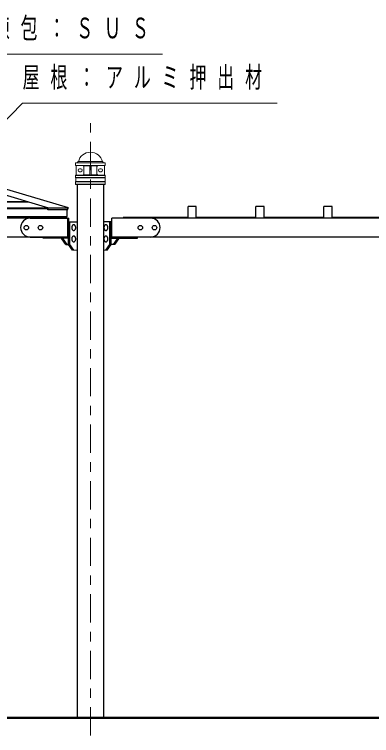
# Model space of a CAD drawing. Units: millimetres on the paper, scale 1:50. Extents: x -365 to 10, y -47 to 257.
# Drawn here: x -209 to -171.1, y 57.5 to 134 of the extents above; entities that cross this region are included whole.
import ezdxf

# ---------------------------------------------------------------- set-up
doc = ezdxf.new("R2010")
doc.units = ezdxf.units.MM
doc.linetypes.add('USER2', pattern=[6, 3, -1, 1, -1])
doc.layers.add('LY_1', color=7, linetype='Continuous', lineweight=25)
doc.styles.add('ＭＳ ゴシック', font='')
doc.styles.get('ＭＳ ゴシック').set_extended_font_data('MS Gothic')

msp = doc.modelspace()

# ---------------------------------------------------------------- linework, layer by layer
at = {"layer": 'LY_1', "linetype": 'USER2', "lineweight": 13}
msp.add_line((-200.891, 57.521), (-200.891, 122.644), dxfattribs=at)
at = {"layer": 'LY_1', "color": 131}
for p, q in [((-232.785, 121.746), (-205.33, 113.509)), ((-230.62, 121.746), (-203.267, 113.54)), ((-205.392, 113.301), (-205.33, 113.509)), ((-203.305, 113.301), (-205.392, 113.301)), ((-203.305, 113.301), (-203.245, 113.5)), ((-204.327, 112.589), (-204.327, 112.54)), ((-233.291, 112.484), (-203.391, 112.484)), ((-203.371, 112.42), (-233.291, 112.42)), ((-203.471, 112.42), (-204.311, 112.42)), ((-204.271, 112.42), (-203.391, 112.42)), ((-203.391, 112.42), (-203.391, 112.484)), ((-203.291, 110.5), (-203.291, 112.34)), ((-203.291, 110.42), (-203.291, 112.02)), ((-203.371, 110.42), (-233.291, 110.42)), ((-203.906, 110.42), (-203.291, 110.42))]:
    msp.add_line(p, q, dxfattribs=at)
at = {"layer": 'LY_1', "lineweight": 13}
for p, q in [((-202.471, 118.282), (-202.451, 118.302)), ((-202.471, 118.282), (-202.471, 118.022)), ((-202.471, 118.282), (-199.311, 118.282)), ((-202.471, 118.022), (-199.311, 118.022)), ((-202.471, 118.022), (-202.451, 118.002)), ((-202.451, 118.302), (-199.331, 118.302)), ((-202.451, 118.002), (-201.629, 117.966)), ((-202.451, 118.002), (-199.331, 118.002)), ((-202.391, 117.997), (-202.391, 117.006)), ((-202.289, 118.302), (-202.171, 118.42)), ((-202.171, 118.42), (-199.611, 118.42)), ((-201.591, 117.964), (-200.961, 117.964)), ((-201.591, 117.926), (-201.591, 117.077)), ((-200.961, 117.962), (-200.961, 117.042)), ((-200.191, 117.964), (-200.821, 117.964)), ((-200.821, 117.962), (-200.821, 117.042)), ((-200.191, 117.926), (-200.191, 117.077)), ((-199.331, 118.002), (-200.153, 117.966)), ((-199.493, 118.302), (-199.611, 118.42)), ((-199.391, 117.997), (-199.391, 117.006)), ((-199.331, 118.302), (-199.311, 118.282)), ((-199.331, 118.002), (-199.311, 118.022)), ((-199.311, 118.282), (-199.311, 118.022)), ((-202.041, 117.652), (-201.901, 117.652)), ((-202.041, 117.352), (-201.901, 117.352)), ((-199.741, 117.652), (-199.881, 117.652)), ((-199.741, 117.352), (-199.881, 117.352)), ((-202.431, 117.002), (-202.471, 116.962)), ((-202.471, 116.962), (-199.311, 116.962)), ((-202.471, 116.962), (-202.471, 116.722)), ((-202.471, 116.722), (-199.311, 116.722)), ((-202.471, 116.722), (-202.451, 116.702)), ((-202.451, 116.702), (-199.331, 116.702)), ((-202.451, 116.702), (-202.451, 116.302)), ((-202.431, 117.002), (-201.629, 117.037)), ((-202.431, 117.002), (-199.351, 117.002)), ((-201.591, 117.038), (-200.961, 117.038)), ((-200.191, 117.038), (-200.821, 117.038)), ((-199.351, 117.002), (-200.153, 117.037)), ((-199.351, 117.002), (-199.311, 116.962)), ((-199.311, 116.722), (-199.331, 116.702)), ((-199.331, 116.702), (-199.331, 116.302)), ((-199.311, 116.962), (-199.311, 116.722)), ((-202.451, 116.302), (-202.471, 116.282)), ((-202.471, 116.282), (-199.311, 116.282)), ((-202.471, 116.282), (-202.471, 116.042)), ((-202.471, 116.042), (-199.311, 116.042)), ((-202.471, 116.042), (-202.431, 116.002)), ((-202.451, 116.302), (-199.331, 116.302)), ((-202.431, 116.002), (-199.351, 116.002)), ((-199.311, 116.042), (-199.351, 116.002)), ((-199.331, 116.302), (-199.311, 116.282)), ((-199.311, 116.282), (-199.311, 116.042)), ((-202.788, 109.02), (-202.289, 109.02))]:
    msp.add_line(p, q, dxfattribs=at)
at = {"layer": 'LY_1'}
for p, q in [((-202.289, 116.002), (-202.289, 59.42)), ((-199.493, 116.002), (-199.493, 59.42)), ((-203.351, 112.589), (-203.351, 113.301)), ((-189.651, 113.65), (-190.531, 113.65)), ((-190.531, 112.42), (-190.531, 113.65)), ((-189.651, 112.42), (-189.651, 113.65)), ((-182.451, 113.65), (-183.331, 113.65)), ((-183.331, 112.42), (-183.331, 113.65)), ((-182.451, 112.42), (-182.451, 113.65)), ((-175.251, 113.65), (-176.131, 113.65)), ((-176.131, 112.42), (-176.131, 113.65)), ((-175.251, 112.42), (-175.251, 113.65)), ((-233.291, 112.589), (-203.351, 112.589)), ((-190.531, 112.5), (-197.431, 112.5)), ((-197.431, 112.42), (-197.431, 112.5)), ((-183.331, 112.5), (-189.651, 112.5)), ((-176.131, 112.5), (-182.451, 112.5)), ((-168.931, 112.5), (-175.251, 112.5)), ((-203.213, 109.62), (-203.213, 112.02)), ((-203.086, 109.62), (-203.086, 112.02)), ((-168.491, 112.42), (-194.491, 112.42)), ((-203.906, 110.22), (-203.906, 110.42)), ((-203.906, 110.22), (-203.779, 110.22)), ((-203.481, 109.62), (-203.906, 110.22)), ((-203.779, 110.22), (-203.779, 110.42)), ((-203.354, 109.62), (-203.779, 110.22)), ((-168.491, 110.42), (-194.491, 110.42)), ((-203.481, 109.62), (-203.086, 109.62)), ((-202.788, 109.02), (-203.213, 109.62)), ((-202.661, 109.02), (-203.086, 109.62))]:
    msp.add_line(p, q, dxfattribs=at)
at = {"layer": 'LY_1', "color": 12, "lineweight": 13}
for p, q in [((-207.629, 114.199), (-233.291, 114.199)), ((-207.314, 114.105), (-233.291, 114.105))]:
    msp.add_line(p, q, dxfattribs=at)
at = {"layer": 'LY_1', "color": 4}
msp.add_line((-233.291, 113.509), (-203.291, 113.509), dxfattribs=at)
at = {"layer": 'LY_1', "color": 4, "lineweight": 13}
msp.add_line((-205.358, 113.415), (-233.291, 113.415), dxfattribs=at)
at = {"layer": 'LY_1', "color": 40}
for p, q in [((-207.291, 112.42), (-203.171, 112.42)), ((-203.171, 110.3), (-203.171, 112.42)), ((-198.611, 112.02), (-199.493, 112.02)), ((-198.823, 109.62), (-198.823, 112.02)), ((-198.696, 109.62), (-198.696, 112.02)), ((-198.611, 110.3), (-198.611, 112.42)), ((-194.491, 112.42), (-198.611, 112.42)), ((-207.291, 110.42), (-203.171, 110.42)), ((-205.891, 110.3), (-205.891, 110.42)), ((-203.171, 110.3), (-205.891, 110.3)), ((-194.491, 110.42), (-198.611, 110.42)), ((-198.611, 110.3), (-195.891, 110.3)), ((-198.428, 109.62), (-198.003, 110.22)), ((-198.3, 109.62), (-197.876, 110.22)), ((-198.003, 110.22), (-198.003, 110.3)), ((-197.876, 110.22), (-198.003, 110.22)), ((-197.876, 110.22), (-197.876, 110.3)), ((-195.891, 110.3), (-195.891, 110.42)), ((-199.248, 109.02), (-198.823, 109.62)), ((-199.12, 109.02), (-198.696, 109.62)), ((-198.3, 109.62), (-198.823, 109.62))]:
    msp.add_line(p, q, dxfattribs=at)
at = {"layer": 'LY_1', "color": 2}
msp.add_line((-203.291, 112.02), (-202.289, 112.02), dxfattribs=at)
at = {"layer": 'LY_1', "color": 40, "lineweight": 13}
msp.add_line((-199.12, 109.02), (-199.493, 109.02), dxfattribs=at)
at = {"layer": 'LY_1', "lineweight": 50}
msp.add_line((-336.409, 59.42), (-125.544, 59.42), dxfattribs=at)
at = {"layer": 'LY_1', "lineweight": 13}
for points in [[(-222.317, 119.059), (-211.537, 129.839), (-193.252, 129.839)], [(-215.904, 116.62), (-208.088, 124.612), (-181.088, 124.612)]]:
    msp.add_lwpolyline(points, dxfattribs=at)
at = {"layer": 'LY_1'}
for points in [[(-202.661, 111.72), (-202.68, 111.718), (-202.698, 111.715), (-202.716, 111.709), (-202.734, 111.701), (-202.751, 111.691), (-202.767, 111.679), (-202.783, 111.665), (-202.798, 111.649), (-202.811, 111.632), (-202.824, 111.612), (-202.835, 111.592), (-202.845, 111.57), (-202.854, 111.546), (-202.861, 111.522), (-202.866, 111.497), (-202.87, 111.472), (-202.873, 111.446), (-202.873, 111.42), (-202.873, 111.393), (-202.87, 111.367), (-202.866, 111.342), (-202.861, 111.317), (-202.854, 111.293), (-202.845, 111.27), (-202.835, 111.247), (-202.824, 111.227), (-202.811, 111.207), (-202.798, 111.19), (-202.783, 111.174), (-202.767, 111.16), (-202.751, 111.148), (-202.734, 111.138), (-202.716, 111.13), (-202.698, 111.124), (-202.68, 111.121), (-202.661, 111.12), (-202.643, 111.121), (-202.624, 111.124), (-202.606, 111.13), (-202.589, 111.138), (-202.572, 111.148), (-202.555, 111.16), (-202.54, 111.174), (-202.525, 111.19), (-202.511, 111.207), (-202.499, 111.227), (-202.488, 111.247), (-202.478, 111.27), (-202.469, 111.293), (-202.462, 111.317), (-202.456, 111.342), (-202.452, 111.367), (-202.45, 111.393), (-202.449, 111.42), (-202.45, 111.446), (-202.452, 111.472), (-202.456, 111.497), (-202.462, 111.522), (-202.469, 111.546), (-202.478, 111.57), (-202.488, 111.592), (-202.499, 111.612), (-202.511, 111.632), (-202.525, 111.649), (-202.54, 111.665), (-202.555, 111.679), (-202.572, 111.691), (-202.589, 111.701), (-202.606, 111.709), (-202.624, 111.715), (-202.643, 111.718)], [(-202.661, 110.52), (-202.68, 110.518), (-202.698, 110.515), (-202.716, 110.509), (-202.734, 110.501), (-202.751, 110.491), (-202.767, 110.479), (-202.783, 110.465), (-202.798, 110.449), (-202.811, 110.432), (-202.824, 110.412), (-202.835, 110.392), (-202.845, 110.37), (-202.854, 110.346), (-202.861, 110.322), (-202.866, 110.297), (-202.87, 110.272), (-202.873, 110.246), (-202.873, 110.22), (-202.873, 110.193), (-202.87, 110.167), (-202.866, 110.142), (-202.861, 110.117), (-202.854, 110.093), (-202.845, 110.07), (-202.835, 110.047), (-202.824, 110.027), (-202.811, 110.007), (-202.798, 109.99), (-202.783, 109.974), (-202.767, 109.96), (-202.751, 109.948), (-202.734, 109.938), (-202.716, 109.93), (-202.698, 109.924), (-202.68, 109.921), (-202.661, 109.92), (-202.643, 109.921), (-202.624, 109.924), (-202.606, 109.93), (-202.589, 109.938), (-202.572, 109.948), (-202.555, 109.96), (-202.54, 109.974), (-202.525, 109.99), (-202.511, 110.007), (-202.499, 110.027), (-202.488, 110.047), (-202.478, 110.07), (-202.469, 110.093), (-202.462, 110.117), (-202.456, 110.142), (-202.452, 110.167), (-202.45, 110.193), (-202.449, 110.22), (-202.45, 110.246), (-202.452, 110.272), (-202.456, 110.297), (-202.462, 110.322), (-202.469, 110.346), (-202.478, 110.37), (-202.488, 110.392), (-202.499, 110.412), (-202.511, 110.432), (-202.525, 110.449), (-202.54, 110.465), (-202.555, 110.479), (-202.572, 110.491), (-202.589, 110.501), (-202.606, 110.509), (-202.624, 110.515), (-202.643, 110.518)]]:
    msp.add_lwpolyline(points, close=True, dxfattribs=at)
at = {"layer": 'LY_1', "color": 40}
for points in [[(-199.248, 111.72), (-199.266, 111.718), (-199.284, 111.715), (-199.302, 111.709), (-199.32, 111.701), (-199.337, 111.691), (-199.354, 111.679), (-199.369, 111.665), (-199.384, 111.649), (-199.398, 111.632), (-199.41, 111.612), (-199.421, 111.592), (-199.431, 111.57), (-199.44, 111.546), (-199.447, 111.522), (-199.452, 111.497), (-199.456, 111.472), (-199.459, 111.446), (-199.46, 111.42), (-199.459, 111.393), (-199.456, 111.367), (-199.452, 111.342), (-199.447, 111.317), (-199.44, 111.293), (-199.431, 111.27), (-199.421, 111.247), (-199.41, 111.227), (-199.398, 111.207), (-199.384, 111.19), (-199.369, 111.174), (-199.354, 111.16), (-199.337, 111.148), (-199.32, 111.138), (-199.302, 111.13), (-199.284, 111.124), (-199.266, 111.121), (-199.248, 111.12), (-199.229, 111.121), (-199.211, 111.124), (-199.193, 111.13), (-199.175, 111.138), (-199.158, 111.148), (-199.141, 111.16), (-199.126, 111.174), (-199.111, 111.19), (-199.098, 111.207), (-199.085, 111.227), (-199.074, 111.247), (-199.064, 111.27), (-199.055, 111.293), (-199.048, 111.317), (-199.043, 111.342), (-199.039, 111.367), (-199.036, 111.393), (-199.035, 111.42), (-199.036, 111.446), (-199.039, 111.472), (-199.043, 111.497), (-199.048, 111.522), (-199.055, 111.546), (-199.064, 111.57), (-199.074, 111.592), (-199.085, 111.612), (-199.098, 111.632), (-199.111, 111.649), (-199.126, 111.665), (-199.141, 111.679), (-199.158, 111.691), (-199.175, 111.701), (-199.193, 111.709), (-199.211, 111.715), (-199.229, 111.718)], [(-199.248, 110.52), (-199.266, 110.518), (-199.284, 110.515), (-199.302, 110.509), (-199.32, 110.501), (-199.337, 110.491), (-199.354, 110.479), (-199.369, 110.465), (-199.384, 110.449), (-199.398, 110.432), (-199.41, 110.412), (-199.421, 110.392), (-199.431, 110.37), (-199.44, 110.346), (-199.447, 110.322), (-199.452, 110.297), (-199.456, 110.272), (-199.459, 110.246), (-199.46, 110.22), (-199.459, 110.193), (-199.456, 110.167), (-199.452, 110.142), (-199.447, 110.117), (-199.44, 110.093), (-199.431, 110.07), (-199.421, 110.047), (-199.41, 110.027), (-199.398, 110.007), (-199.384, 109.99), (-199.369, 109.974), (-199.354, 109.96), (-199.337, 109.948), (-199.32, 109.938), (-199.302, 109.93), (-199.284, 109.924), (-199.266, 109.921), (-199.248, 109.92), (-199.229, 109.921), (-199.211, 109.924), (-199.193, 109.93), (-199.175, 109.938), (-199.158, 109.948), (-199.141, 109.96), (-199.126, 109.974), (-199.111, 109.99), (-199.098, 110.007), (-199.085, 110.027), (-199.074, 110.047), (-199.064, 110.07), (-199.055, 110.093), (-199.048, 110.117), (-199.043, 110.142), (-199.039, 110.167), (-199.036, 110.193), (-199.035, 110.22), (-199.036, 110.246), (-199.039, 110.272), (-199.043, 110.297), (-199.048, 110.322), (-199.055, 110.346), (-199.064, 110.37), (-199.074, 110.392), (-199.085, 110.412), (-199.098, 110.432), (-199.111, 110.449), (-199.126, 110.465), (-199.141, 110.479), (-199.158, 110.491), (-199.175, 110.501), (-199.193, 110.509), (-199.211, 110.515), (-199.229, 110.518)]]:
    msp.add_lwpolyline(points, close=True, dxfattribs=at)
for centre in [(-207.691, 111.42), (-206.191, 111.42), (-195.591, 111.42), (-194.091, 111.42)]:
    msp.add_circle(centre, 0.24, dxfattribs=at)
at = {"layer": 'LY_1', "lineweight": 13}
for centre, radius, start, end in [((-200.891, 118.1), 1.319, 14.00253, 165.99746), ((-201.631, 117.926), 0.04, 0, 87.5), ((-201.001, 117.962), 0.04, 0, 90), ((-200.781, 117.962), 0.04, 90, 180), ((-200.151, 117.926), 0.04, 92.5, 180), ((-202.041, 117.502), 0.15, 90, 270), ((-201.901, 117.502), 0.15, 270, 90), ((-199.881, 117.502), 0.15, 90, 270), ((-199.741, 117.502), 0.15, 270, 90), ((-201.631, 117.077), 0.04, 272.5, 0), ((-201.001, 117.042), 0.04, 270, 0), ((-200.781, 117.042), 0.04, 180, 270), ((-200.151, 117.077), 0.04, 180, 267.5)]:
    msp.add_arc(centre, radius, start, end, dxfattribs=at)
at = {"layer": 'LY_1', "color": 131}
for centre, radius, start, end in [((-203.276, 113.509), 0.032, 343.30076, 73.30076), ((-204.271, 112.54), 0.056, 180, 270), ((-203.371, 112.34), 0.08, 0, 90), ((-203.371, 110.5), 0.08, 270, 0)]:
    msp.add_arc(centre, radius, start, end, dxfattribs=at)
at = {"layer": 'LY_1', "color": 40}
for centre, start, end in [((-207.291, 111.42), 90, 270), ((-194.491, 111.42), 270, 90)]:
    msp.add_arc(centre, 1, start, end, dxfattribs=at)

# ---------------------------------------------------------------- texts
at = {"layer": 'LY_1', "char_height": 2.199, "attachment_point": 4, "style": 'ＭＳ ゴシック'}
for s, insert in [('\\T1.64;\\W0.6;棟包：ＳＵＳ', (-211.252, 132.489)), ('\\T1.64;\\W0.6;屋根：アルミ押出材', (-208.088, 127.262))]:
    msp.add_mtext(s, dxfattribs=dict(at, insert=insert))

doc.saveas('drawing.dxf')
